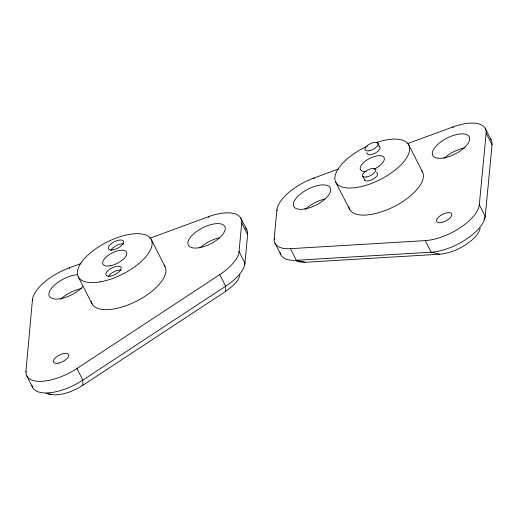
<?xml version="1.0" encoding="UTF-8"?>
<svg xmlns="http://www.w3.org/2000/svg" width="518" height="518" viewBox="0 0 518 518"><rect width="100%" height="100%" fill="white"/><g stroke="black" fill="none" stroke-linecap="round" stroke-linejoin="round"><path stroke-width="0.78" d="M46.121 393.563L55.141 394.943L62.749 393.991A29.953 13.034 -27 0 0 71.238 391.33L78.043 388.17L82.841 385.288L82.867 380.102L76.955 368.499A38.565 16.783 -27 0 1 25.939 371.251L32.453 299.799A38.565 16.783 -27 0 1 69.386 267.8L80.97 263.545M82.841 385.288L225.647 291.414L225.673 286.227L219.761 274.624A38.565 16.783 -27 0 0 239.057 251.534L241.725 222.934A38.565 16.783 -27 0 0 208.346 216.77L149.721 238.299M245.817 228.425A38.565 16.783 -27 0 1 247.636 234.537L244.969 263.138L244.321 264.601M274.579 239.355L274.21 238.63L276.877 210.023A38.565 16.783 -27 0 1 313.811 178.043L338.416 169.01M483.935 219.289L485.224 216.369L479.312 204.765L486.143 133.204A38.565 16.783 -27 0 0 452.771 127.02L407.174 143.764M490.617 139.135A38.565 16.783 -27 0 1 492.055 144.8L485.224 216.369A38.565 16.783 -27 0 1 431.125 252.214L296.322 260.282A38.565 16.783 -27 0 1 280.18 252.551M480.257 228.276L479.156 231.339L477.072 234.628A29.953 13.034 -27 0 1 471.723 240.242L466.103 244.509L459.641 248.245A29.953 13.034 -27 0 1 451.068 251.852L444.386 253.645L439.801 254.208L305.005 262.276L298.575 261.778A29.545 12.859 -27 0 1 296.607 261.066M239.983 275.058L238.274 279.241A29.545 12.859 -27 0 1 232.621 286.001L225.647 291.414M76.955 368.499L219.761 274.624M274.21 238.63A38.565 16.783 -27 0 0 290.41 248.679L425.213 240.611A38.565 16.783 -27 0 0 479.312 204.765M439.801 254.208L431.125 252.214L425.213 240.611M305.005 262.276L296.322 260.282L290.41 248.679M485.165 128.231L491.077 139.834M486.143 133.204L492.055 144.8M452.771 127.02L453.14 127.745M408.696 144.807L422.487 171.879M377.771 143.026L379.739 146.892M362.82 176.379L364.795 180.245M335.839 182.33L349.631 209.401M313.811 178.043L314.18 178.768M276.877 210.023L277.247 210.748M274.922 243.071L280.834 254.675M240.857 218.182L246.769 229.785M241.725 222.934L247.636 234.537M239.057 251.534L244.969 263.138A38.565 16.783 -27 0 1 225.673 286.227L82.867 380.102A38.565 16.783 -27 0 1 31.915 385.159M208.346 216.77L208.715 217.495M151.172 239.374L164.964 266.446M78.315 276.897L92.107 303.969M69.386 267.8L69.755 268.525M32.453 299.799L32.822 300.524M25.939 371.251L26.308 371.976M26.651 375.66L32.563 387.263M421.484 170.428A40.98 17.832 -27 0 1 393.434 206.896A40.98 17.832 -27 0 1 348.756 206.701M376.172 142.599A40.98 17.832 -27 0 1 404.17 161.215A40.98 17.832 -27 0 1 340.922 186.571A40.98 17.832 -27 0 1 367.327 146.141M444.425 158.145A20.487 8.916 -27 0 1 465.08 147.772M305.465 209.168A20.487 8.916 -27 0 1 324.974 199.022M366.174 171.432A13.261 5.769 -27 0 1 364.115 162.108A13.261 5.769 -27 0 1 383.236 156.585A13.261 5.769 -27 0 1 373.866 169.211M376.372 172.546A7.233 3.147 -27 0 1 373.219 179.079A7.233 3.147 -27 0 1 364.452 179.409M378.82 146.329A7.233 3.147 -27 0 1 375.09 153.173A7.233 3.147 -27 0 1 366.958 152.551M163.96 264.996A40.98 17.832 -27 0 1 135.91 301.463A40.98 17.832 -27 0 1 91.233 301.269M60.6 299.346A20.487 8.916 -27 0 1 81.695 288.552M82.725 286.674A20.487 8.916 -27 0 1 57.116 299.087A20.487 8.916 -27 0 1 51.781 287.898A20.487 8.916 -27 0 1 77.027 274.721M200 247.895A20.487 8.916 -27 0 1 219.509 237.749M51.353 394.606A29.953 13.034 -27 0 1 48.297 393.635M108.482 276.204A8.437 3.671 -27 0 1 121.206 270.169M110.651 250.459A8.437 3.671 -27 0 1 123.647 243.946M443.861 157.925A20.487 8.916 -27 0 0 469.528 137.503A20.487 8.916 -27 0 0 439.581 142.832A20.487 8.916 -27 0 0 443.861 157.925M304.901 208.955A20.487 8.916 -27 0 0 330.568 188.526A20.487 8.916 -27 0 0 300.621 193.861A20.487 8.916 -27 0 0 304.901 208.955M441.394 222.5A8.437 3.671 -27 0 0 451.767 214.038A8.437 3.671 -27 0 0 439.329 216.427A8.437 3.671 -27 0 0 441.394 222.5M366.556 176.994A7.233 3.147 -27 0 0 375.615 169.781A7.233 3.147 -27 0 0 365.048 171.665A7.233 3.147 -27 0 0 366.556 176.994M369.004 150.77A7.233 3.147 -27 0 0 378.062 143.564A7.233 3.147 -27 0 0 367.495 145.448A7.233 3.147 -27 0 0 369.004 150.77M100.486 281.818A40.98 17.832 -27 0 0 151.813 240.961A40.98 17.832 -27 0 0 91.932 251.631A40.98 17.832 -27 0 0 100.486 281.818M199.436 247.682A20.487 8.916 -27 0 0 225.103 227.253A20.487 8.916 -27 0 0 195.163 232.588A20.487 8.916 -27 0 0 199.436 247.682M58.683 363.092A8.437 3.671 -27 0 0 68.635 354.532A8.437 3.671 -27 0 0 55.97 357.336A8.437 3.671 -27 0 0 58.683 363.092M110.133 265.799A13.261 5.769 -27 0 0 126.735 252.577A13.261 5.769 -27 0 0 107.362 256.034A13.261 5.769 -27 0 0 110.133 265.799M110.587 276.12A8.437 3.671 -27 0 0 121.154 267.709A8.437 3.671 -27 0 0 108.825 269.904A8.437 3.671 -27 0 0 110.587 276.12M113.028 249.903A8.437 3.671 -27 0 0 123.601 241.492A8.437 3.671 -27 0 0 111.266 243.687A8.437 3.671 -27 0 0 113.028 249.903"/></g></svg>
